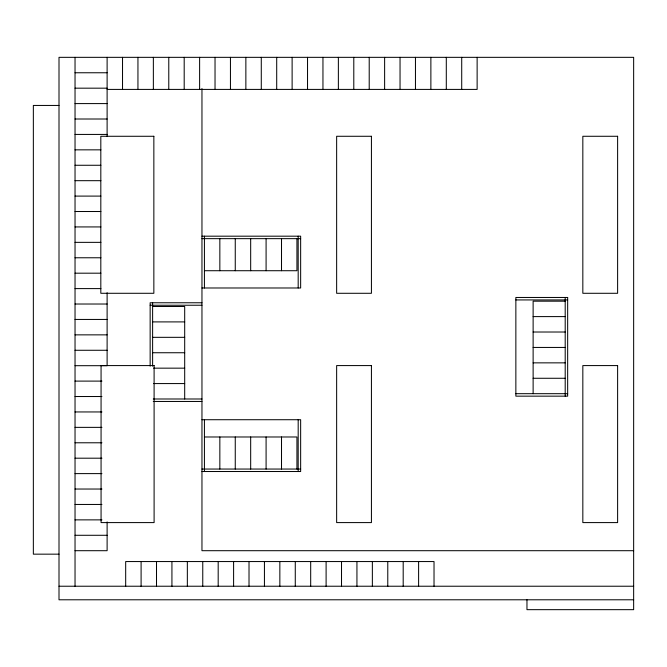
<?xml version="1.0" encoding="UTF-8"?>
<svg xmlns="http://www.w3.org/2000/svg" width="667" height="667" viewBox="0 0 667 667"><rect width="100%" height="100%" fill="white"/><g stroke="black" fill="none" stroke-linecap="round" stroke-linejoin="round"><path stroke-width="1" d="M75.037 72.761L107.112 72.761M75.037 88.177L107.112 88.177M107.112 89.411L477.13 89.411L477.13 57.337M75.037 103.593L107.112 103.593M59.004 105.444L33.35 105.444L33.35 554.16L59.004 554.16M75.037 119.009L107.112 119.009M75.037 134.426L107.112 134.426M75.037 149.842L100.9 149.842M75.037 165.266L100.9 165.266M75.037 180.682L100.9 180.682M75.037 196.098L100.9 196.098M75.037 211.514L100.9 211.514M75.037 226.93L100.9 226.93M201.959 236.185L300.65 236.185L300.65 287.986L201.959 287.986M201.959 238.653L300.65 238.653M75.037 242.354L100.9 242.354M75.037 257.77L100.9 257.77M204.427 270.719L296.932 270.719L296.932 238.653M75.037 273.187L100.9 273.187M75.037 288.603L100.9 288.603M515.858 299.933L567.659 299.933M565.199 301.184L533.125 301.184L533.125 393.688M201.959 302.768L150.15 302.768L150.15 366.141M75.037 304.019L107.112 304.019M150.15 305.236L201.959 305.236M152.618 306.487L184.692 306.487L184.692 398.991M533.125 316.6L565.199 316.6M75.037 319.443L107.112 319.443M152.618 321.903L184.692 321.903M533.125 332.016L565.199 332.016M75.037 334.859L107.112 334.859M152.618 337.327L184.692 337.327M533.125 347.44L565.199 347.44M75.037 350.275L107.112 350.275M152.618 352.743L184.692 352.743M533.125 362.856L565.199 362.856M75.037 365.691L107.112 365.691L107.112 292.713M153.652 368.159L184.692 368.159M533.125 378.272L565.199 378.272M75.037 381.107L101.934 381.107M153.652 383.575L184.692 383.575M515.858 393.688L567.659 393.688M75.037 396.523L101.934 396.523M153.26 398.991L201.959 398.991M153.26 401.459L201.959 401.459M75.037 411.948L101.934 411.948M201.959 419.718L300.65 419.718L300.65 471.519L201.959 471.519M75.037 427.364L101.934 427.364M204.427 436.985L296.932 436.985L296.932 469.051M75.037 442.78L101.934 442.78M75.037 458.196L101.934 458.196M201.959 469.051L300.65 469.051M75.037 473.612L101.934 473.612M75.037 489.036L101.934 489.036M75.037 504.452L101.934 504.452M75.037 519.868L101.934 519.868M75.037 535.284L107.112 535.284M75.037 550.7L107.112 550.7L107.112 521.928M633.65 550.7L201.959 550.7L201.959 88.569M59.004 586.226L633.65 586.226M633.65 599.791L59.004 599.791L59.004 57.337L633.65 57.337L633.65 609.663L526.963 609.663L526.963 599.791M565.199 297.465L565.199 396.156M461.714 57.337L461.714 89.411M446.298 57.337L446.298 89.411M434.025 586.385L434.025 561.556L125.679 561.556L125.679 586.385M430.874 57.337L430.874 89.411M418.609 561.556L418.609 586.385M415.458 57.337L415.458 89.411M403.193 561.556L403.193 586.385M400.042 57.337L400.042 89.411M387.777 561.556L387.777 586.385M384.626 57.337L384.626 89.411M372.361 561.556L372.361 586.385M369.21 57.337L369.21 89.411M356.937 561.556L356.937 586.385M353.793 57.337L353.793 89.411M341.521 561.556L341.521 586.385M338.369 57.337L338.369 89.411M326.105 561.556L326.105 586.385M322.953 57.337L322.953 89.411M310.689 561.556L310.689 586.385M307.537 57.337L307.537 89.411M298.182 236.185L298.182 287.986M298.182 419.718L298.182 471.519M295.273 561.556L295.273 586.385M292.121 57.337L292.121 89.411M281.516 238.653L281.516 270.719M281.516 436.985L281.516 469.051M279.848 561.556L279.848 586.385M276.705 57.337L276.705 89.411M266.091 238.653L266.091 270.719M266.091 436.985L266.091 469.051M264.432 561.556L264.432 586.385M261.281 57.337L261.281 89.411M250.675 238.653L250.675 270.719M250.675 436.985L250.675 469.051M249.016 561.556L249.016 586.385M245.865 57.337L245.865 89.411M235.259 238.653L235.259 270.719M235.259 436.985L235.259 469.051M233.6 561.556L233.6 586.385M230.448 57.337L230.448 89.411M219.843 238.653L219.843 270.719M219.843 436.985L219.843 469.051M218.184 561.556L218.184 586.385M215.032 57.337L215.032 89.411M204.427 236.185L204.427 287.986M204.427 419.718L204.427 471.519M202.76 561.556L202.76 586.385M199.616 57.337L199.616 89.411M187.344 561.556L187.344 586.385M184.192 57.337L184.192 89.411M171.928 561.556L171.928 586.385M168.776 57.337L168.776 89.411M156.512 561.556L156.512 586.385M153.36 57.337L153.36 89.411M152.618 302.768L152.618 366.141M141.096 561.556L141.096 586.385M137.944 57.337L137.944 89.411M122.528 57.337L122.528 89.411M107.112 57.337L107.112 136.485M75.037 57.337L75.037 586.26M153.852 136.276L100.817 136.276L100.817 293.288L153.852 293.288L153.852 136.276M371.427 136.276L336.643 136.276L336.643 293.288L371.427 293.288L371.427 136.276M617.617 136.276L582.833 136.276L582.833 293.288L617.617 293.288L617.617 136.276M567.659 297.465L515.858 297.465L515.858 396.156L567.659 396.156L567.659 297.465M154.102 365.583L101.067 365.583L101.067 522.594L154.102 522.594L154.102 365.583M371.427 365.583L336.643 365.583L336.643 522.594L371.427 522.594L371.427 365.583M617.617 365.583L582.833 365.583L582.833 522.594L617.617 522.594L617.617 365.583"/></g></svg>
